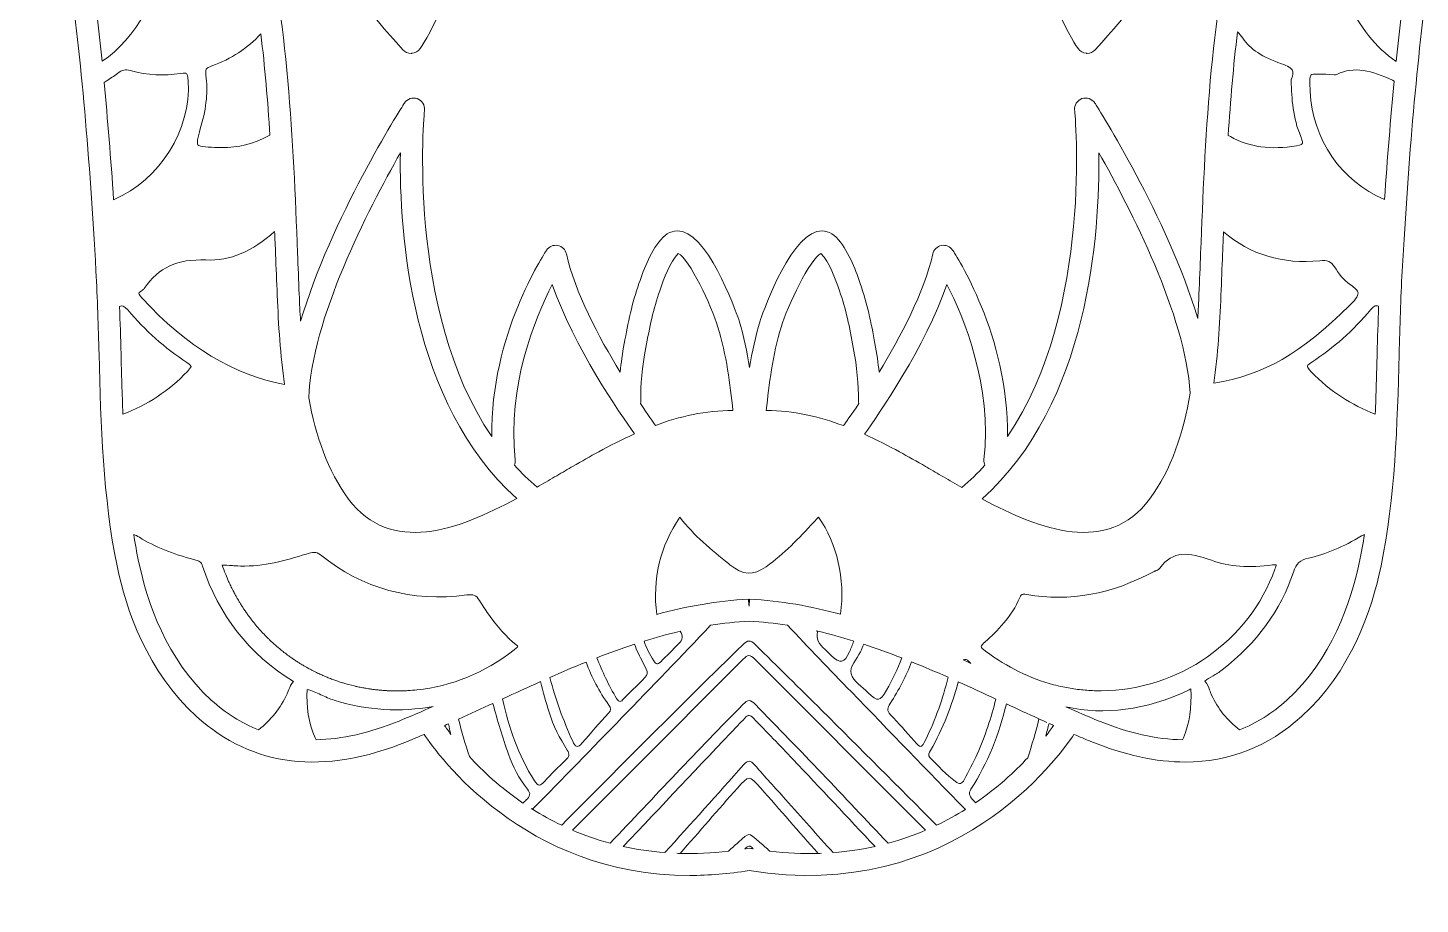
# Model space of a CAD drawing. Extents: x 467 to 2534, y -2987 to -13.
# Drawn here: x 1134 to 1841, y -2987 to -2541 of the extents above; entities that cross this region are included whole.
import ezdxf

# ---------------------------------------------------------------- set-up
doc = ezdxf.new("R2010")
doc.units = 0
doc.header["$MEASUREMENT"] = 0
doc.layers.add('Layer 1', color=7, linetype='Continuous')

# ---------------------------------------------------------------- blocks, each defined once
blk = doc.blocks.new('block 2')
at = {"layer": 'Layer 1', "lineweight": 0}
for points, knots in [([(2529.46, -1453.51), (2526.66, -1452.4), (2523.54, -1453.69), (2522.31, -1456.43), (2522.01, -1457.14), (2505.06, -1493.98), (2462.33, -1535.12), (2461.96, -1524.73), (2462.23, -1514.31), (2463.46, -1503.86), (2465.51, -1486.58), (2472.78, -1450.83), (2489.36, -1439.91), (2448.7, -1466.6), (2405.02, -1490.26), (2349.29, -1559.44), (2349.18, -1550.69), (2349.51, -1541.88), (2350.55, -1533.09), (2352.56, -1515.79), (2359.83, -1480.06), (2376.47, -1469.14), (2332.22, -1498.2), (2284.39, -1523.62), (2221.44, -1607.9), (2220.15, -1592.27), (2219.84, -1576.66), (2221.67, -1561.01), (2223.71, -1543.71), (2230.98, -1507.92), (2247.57, -1497.05), (2201.24, -1527.46), (2150.89, -1553.93), (2083.38, -1648.38), (2078.18, -1655.68), (2073.43, -1663.39), (2069.41, -1671.45), (2068.67, -1658.58), (2068.71, -1645.7), (2070.22, -1632.76), (2072.24, -1615.46), (2079.51, -1579.68), (2096.13, -1568.76), (2067.51, -1587.56), (2037.38, -1604.86), (2002.64, -1637.56), (2001.15, -1616.4), (1985.47, -1599.69), (1974.86, -1588.38), (1960.13, -1572.71), (1944.55, -1557.53), (1928.53, -1543.21), (1922.83, -1538.13), (1916.99, -1533.18), (1911.36, -1528.38), (1909.94, -1527.19), (1908.55, -1525.99), (1907.16, -1524.8), (1924.28, -1508.4), (1986.82, -1437.6), (2002.4, -1266.13), (2020.09, -1071.6), (1834.51, -783.21), (1826.61, -771.04), (1826.61, -771.04), (1826.16, -771.31), (1826.16, -771.31), (1826.06, -770.89), (1825.96, -770.46), (1825.84, -770.02), (1801.91, -674.85), (1777.15, -576.45), (1776.9, -476.35), (1776.9, -476.35), (1776.86, -467.66), (1776.86, -467.66), (1776.47, -328.94), (1776.03, -171.69), (1864.04, -53.82), (1864.04, -53.82), (1894.69, -12.76), (1894.69, -12.76), (1894.69, -12.76), (1855.9, -46.24), (1855.9, -46.24), (1855.26, -46.8), (1791.47, -102.35), (1728.66, -198.53), (1670.68, -287.35), (1601.55, -430.11), (1601.55, -606.03), (1601.55, -606.03), (1602.51, -629.38), (1602.51, -629.38), (1534.49, -529.66), (1505.77, -471.11), (1505.48, -470.5), (1505.48, -470.5), (1500.45, -460.17), (1500.45, -460.17), (1500.45, -460.17), (1495.41, -470.5), (1495.41, -470.5), (1495.12, -471.11), (1466.41, -529.66), (1398.39, -629.38), (1398.39, -629.38), (1399.35, -605.8), (1399.35, -605.8), (1399.35, -430.11), (1330.22, -287.35), (1272.24, -198.53), (1209.43, -102.35), (1145.62, -46.8), (1144.99, -46.24), (1144.99, -46.24), (1106.21, -12.76), (1106.21, -12.76), (1106.21, -12.76), (1136.85, -53.82), (1136.85, -53.82), (1224.87, -171.69), (1224.42, -328.92), (1224.03, -467.63), (1224.03, -467.63), (1224, -476.35), (1224, -476.35), (1223.74, -576.45), (1199, -674.85), (1175.06, -770.02), (1174.94, -770.46), (1174.84, -770.89), (1174.73, -771.31), (1174.73, -771.31), (1174.29, -771.04), (1174.29, -771.04), (1166.39, -783.21), (980.81, -1071.6), (998.5, -1266.13), (1014.08, -1437.59), (1076.62, -1508.4), (1093.73, -1524.8), (1092.35, -1525.99), (1090.95, -1527.17), (1089.55, -1528.37), (1083.9, -1533.16), (1078.07, -1538.13), (1072.37, -1543.21), (1056.33, -1557.54), (1040.75, -1572.75), (1026.04, -1588.38), (1015.43, -1599.69), (999.73, -1616.4), (998.26, -1637.56), (963.52, -1604.86), (933.38, -1587.56), (904.77, -1568.76), (921.39, -1579.68), (928.66, -1615.46), (930.67, -1632.76), (932.19, -1645.7), (932.22, -1658.58), (931.49, -1671.45), (927.46, -1663.39), (922.72, -1655.68), (917.52, -1648.38), (850.01, -1553.93), (799.66, -1527.46), (753.33, -1497.05), (769.91, -1507.92), (777.18, -1543.71), (779.23, -1561.01), (781.06, -1576.66), (780.75, -1592.27), (779.45, -1607.9), (716.5, -1523.62), (668.67, -1498.2), (624.45, -1469.14), (641.07, -1480.06), (648.33, -1515.79), (650.35, -1533.09), (651.39, -1541.88), (651.71, -1550.69), (651.61, -1559.44), (595.88, -1490.26), (552.2, -1466.6), (511.53, -1439.91), (528.12, -1450.83), (535.39, -1486.58), (537.44, -1503.86), (538.67, -1514.31), (538.94, -1524.73), (538.56, -1535.14), (495.8, -1493.95), (478.89, -1457.12), (478.58, -1456.43), (477.36, -1453.69), (474.23, -1452.4), (471.43, -1453.51), (468.64, -1454.6), (467.22, -1457.69), (468.19, -1460.52), (468.53, -1461.53), (487.8, -1515.53), (535.25, -1573.57), (539.16, -1578.35), (543.26, -1583.14), (547.54, -1587.92), (572.08, -1615.39), (603.01, -1642.86), (641.36, -1665.25), (645.86, -1667.9), (650.54, -1670.47), (655.26, -1672.98), (666.75, -1679.06), (678.86, -1684.6), (691.61, -1689.6), (695.99, -1691.34), (700.52, -1693.03), (705.09, -1694.58), (712.22, -1697.09), (719.52, -1699.36), (727.05, -1701.44), (742.29, -1705.66), (756.83, -1709.87), (770.7, -1714.05), (775.61, -1715.54), (780.46, -1716.99), (785.24, -1718.44), (791.57, -1720.42), (797.74, -1722.36), (803.79, -1724.33), (808.38, -1725.79), (812.85, -1727.24), (817.25, -1728.73), (824.69, -1731.2), (831.91, -1733.66), (838.92, -1736.12), (824.16, -1753.71), (812.62, -1777.16), (804.59, -1805.94), (796.16, -1836.13), (793.33, -1869.47), (796.19, -1905.03), (796.86, -1913.36), (798.39, -1921.55), (799.86, -1929.47), (801.84, -1940.01), (803.68, -1949.98), (803.67, -1960.2), (803.65, -1970.62), (802.25, -1981.32), (800.88, -1991.66), (799.55, -2001.9), (798.15, -2012.48), (798.02, -2023.15), (797.69, -2049.1), (805.03, -2075.53), (818.73, -2097.6), (822.16, -2103.14), (826, -2108.43), (829.72, -2113.55), (834.24, -2119.8), (838.51, -2125.68), (842.18, -2132.05), (849.57, -2144.9), (849.31, -2156.31), (849.02, -2169.5), (848.83, -2177.92), (848.63, -2186.62), (850.46, -2196.24), (859.11, -2241.87), (894.04, -2276.66), (931.34, -2296.41), (845.27, -2282.98), (775.65, -2255.4), (753.11, -2235.68), (753.11, -2235.68), (745.04, -2243.34), (745.04, -2243.34), (746.78, -2245.54), (788.29, -2297.74), (859.99, -2343.72), (911.24, -2376.57), (985.75, -2410.56), (1074.79, -2410.55), (1094.47, -2410.55), (1114.88, -2408.89), (1135.88, -2405.19), (1004.05, -2511.85), (828.85, -2475.27), (821.16, -2473.6), (821.16, -2473.6), (821.14, -2473.73), (821.14, -2473.73), (821.14, -2473.73), (819.86, -2473.43), (819.86, -2473.43), (819.86, -2473.43), (819.86, -2479.3), (819.86, -2479.3), (819.86, -2479.3), (817.52, -2484.09), (817.52, -2484.09), (817.52, -2484.09), (818, -2484.26), (818, -2484.26), (818, -2484.26), (817.98, -2484.3), (817.98, -2484.3), (821.5, -2485.63), (905.38, -2516.96), (1015.15, -2522.5), (1025.87, -2523.03), (1036.45, -2523.3), (1046.89, -2523.3), (1084.88, -2523.3), (1121, -2519.7), (1155.06, -2512.67), (1161.03, -2557.91), (1165.33, -2606.49), (1168.57, -2665.02), (1169.34, -2678.86), (1169.74, -2693.31), (1170.11, -2707.27), (1171.08, -2743.03), (1172.11, -2780.03), (1179.29, -2814.77), (1183.93, -2837.21), (1194.7, -2868.69), (1219.68, -2891.32), (1248.16, -2917.1), (1284.2, -2921.37), (1326.79, -2904), (1329.64, -2902.84), (1332.51, -2901.61), (1335.36, -2900.4), (1341.96, -2910.43), (1386.02, -2972.1), (1470.35, -2972.1), (1479.87, -2972.1), (1489.9, -2971.31), (1500.45, -2969.59), (1604.45, -2986.69), (1658.19, -2911.56), (1665.54, -2900.4), (1668.39, -2901.61), (1671.26, -2902.84), (1674.11, -2904), (1691.22, -2910.98), (1707.28, -2914.46), (1722.21, -2914.46), (1744.44, -2914.46), (1764.19, -2906.74), (1781.22, -2891.32), (1806.2, -2868.69), (1816.96, -2837.21), (1821.61, -2814.77), (1828.79, -2780.03), (1829.81, -2743.03), (1830.79, -2707.27), (1831.16, -2693.31), (1831.55, -2678.86), (1832.32, -2665.02), (1835.56, -2606.49), (1839.86, -2557.91), (1845.84, -2512.67), (1879.9, -2519.72), (1916.02, -2523.3), (1954, -2523.3), (1964.43, -2523.3), (1975.03, -2523.03), (1985.74, -2522.5), (2095.5, -2516.96), (2179.4, -2485.63), (2182.91, -2484.3), (2182.91, -2484.3), (2182.9, -2484.24), (2182.9, -2484.24), (2182.9, -2484.24), (2183.43, -2484.06), (2183.43, -2484.06), (2183.43, -2484.06), (2181.04, -2479.02), (2181.04, -2479.02), (2181.04, -2479.02), (2181.04, -2473.43), (2181.04, -2473.43), (2181.04, -2473.43), (2179.6, -2473.48), (2179.6, -2473.48), (2179.6, -2473.48), (2179.07, -2473.75), (2179.07, -2473.75), (2164.96, -2476.7), (1994.19, -2509.67), (1865.02, -2405.19), (1886.02, -2408.89), (1906.41, -2410.55), (1926.1, -2410.55), (2015.14, -2410.55), (2089.66, -2376.57), (2140.9, -2343.72), (2212.6, -2297.74), (2254.12, -2245.54), (2255.86, -2243.34), (2255.86, -2243.34), (2247.79, -2235.68), (2247.79, -2235.68), (2225.25, -2255.4), (2155.63, -2282.98), (2069.58, -2296.41), (2106.86, -2276.66), (2141.79, -2241.87), (2150.44, -2196.24), (2152.27, -2186.62), (2152.06, -2177.92), (2151.87, -2169.5), (2151.58, -2156.31), (2151.33, -2144.9), (2158.72, -2132.05), (2162.39, -2125.68), (2166.65, -2119.8), (2171.17, -2113.55), (2174.89, -2108.43), (2178.73, -2103.14), (2182.16, -2097.6), (2195.87, -2075.53), (2203.2, -2049.1), (2202.88, -2023.15), (2202.74, -2012.48), (2201.34, -2001.9), (2200.01, -1991.66), (2198.65, -1981.32), (2197.25, -1970.62), (2197.23, -1960.2), (2197.21, -1949.98), (2199.06, -1940.01), (2201.04, -1929.47), (2202.5, -1921.55), (2204.04, -1913.36), (2204.7, -1905.03), (2207.57, -1869.47), (2204.74, -1836.13), (2196.31, -1805.94), (2188.27, -1777.14), (2176.74, -1753.69), (2161.98, -1736.1), (2194.55, -1724.72), (2231.51, -1713.22), (2273.85, -1701.44), (2465.76, -1648.15), (2532.07, -1462.41), (2532.7, -1460.52), (2533.68, -1457.69), (2532.26, -1454.6), (2529.46, -1453.51)], [0, 0, 0, 0, 1, 1, 1, 2, 2, 2, 3, 3, 3, 4, 4, 4, 5, 5, 5, 6, 6, 6, 7, 7, 7, 8, 8, 8, 9, 9, 9, 10, 10, 10, 11, 11, 11, 12, 12, 12, 13, 13, 13, 14, 14, 14, 15, 15, 15, 16, 16, 16, 17, 17, 17, 18, 18, 18, 19, 19, 19, 20, 20, 20, 21, 21, 21, 22, 22, 22, 23, 23, 23, 24, 24, 24, 25, 25, 25, 26, 26, 26, 27, 27, 27, 28, 28, 28, 29, 29, 29, 30, 30, 30, 31, 31, 31, 32, 32, 32, 33, 33, 33, 34, 34, 34, 35, 35, 35, 36, 36, 36, 37, 37, 37, 38, 38, 38, 39, 39, 39, 40, 40, 40, 41, 41, 41, 42, 42, 42, 43, 43, 43, 44, 44, 44, 45, 45, 45, 46, 46, 46, 47, 47, 47, 48, 48, 48, 49, 49, 49, 50, 50, 50, 51, 51, 51, 52, 52, 52, 53, 53, 53, 54, 54, 54, 55, 55, 55, 56, 56, 56, 57, 57, 57, 58, 58, 58, 59, 59, 59, 60, 60, 60, 61, 61, 61, 62, 62, 62, 63, 63, 63, 64, 64, 64, 65, 65, 65, 66, 66, 66, 67, 67, 67, 68, 68, 68, 69, 69, 69, 70, 70, 70, 71, 71, 71, 72, 72, 72, 73, 73, 73, 74, 74, 74, 75, 75, 75, 76, 76, 76, 77, 77, 77, 78, 78, 78, 79, 79, 79, 80, 80, 80, 81, 81, 81, 82, 82, 82, 83, 83, 83, 84, 84, 84, 85, 85, 85, 86, 86, 86, 87, 87, 87, 88, 88, 88, 89, 89, 89, 90, 90, 90, 91, 91, 91, 92, 92, 92, 93, 93, 93, 94, 94, 94, 95, 95, 95, 96, 96, 96, 97, 97, 97, 98, 98, 98, 99, 99, 99, 100, 100, 100, 101, 101, 101, 102, 102, 102, 103, 103, 103, 104, 104, 104, 105, 105, 105, 106, 106, 106, 107, 107, 107, 108, 108, 108, 109, 109, 109, 110, 110, 110, 111, 111, 111, 112, 112, 112, 113, 113, 113, 114, 114, 114, 115, 115, 115, 116, 116, 116, 117, 117, 117, 118, 118, 118, 119, 119, 119, 120, 120, 120, 121, 121, 121, 122, 122, 122, 123, 123, 123, 124, 124, 124, 125, 125, 125, 126, 126, 126, 127, 127, 127, 128, 128, 128, 129, 129, 129, 130, 130, 130, 131, 131, 131, 132, 132, 132, 133, 133, 133, 134, 134, 134, 135, 135, 135, 136, 136, 136, 137, 137, 137, 138, 138, 138, 139, 139, 139, 140, 140, 140, 141, 141, 141, 142, 142, 142, 143, 143, 143, 144, 144, 144, 145, 145, 145, 146, 146, 146, 147, 147, 147, 148, 148, 148, 149, 149, 149, 150, 150, 150, 151, 151, 151, 152, 152, 152, 152]), ([(1729.9, -2655.82), (1729.61, -2662.78), (1729.34, -2669.76), (1729.05, -2676.74), (1728.88, -2680.84), (1728.68, -2684.95), (1728.45, -2689.04), (1712.84, -2637.32), (1678.01, -2582.55), (1676.14, -2579.61), (1674.72, -2577.43), (1672.01, -2576.51), (1669.57, -2577.36), (1667.13, -2578.21), (1665.59, -2580.64), (1665.86, -2583.21), (1665.98, -2584.37), (1675.73, -2684.35), (1631.72, -2749.04), (1632.47, -2697.75), (1605.13, -2656.25), (1603.89, -2654.35), (1602.64, -2652.51), (1600.41, -2651.57), (1598.19, -2651.98), (1595.99, -2652.39), (1594.25, -2654.1), (1593.77, -2656.28), (1589.56, -2675.63), (1577.27, -2698.68), (1566.5, -2716.31), (1566.04, -2711.7), (1565.34, -2706.89), (1564.4, -2701.81), (1562.46, -2691.31), (1560.43, -2681.07), (1556.91, -2671.23), (1554.2, -2663.6), (1550.82, -2654.11), (1544.68, -2647.83), (1541.96, -2645.07), (1538.48, -2644.03), (1534.87, -2644.92), (1520.04, -2648.55), (1506.2, -2689.79), (1506.06, -2690.2), (1503.67, -2698.14), (1501.98, -2706.19), (1500.7, -2714.06), (1499.44, -2706.19), (1497.75, -2698.14), (1495.35, -2690.2), (1495.23, -2689.79), (1481.37, -2648.55), (1466.54, -2644.92), (1462.93, -2644.03), (1459.44, -2645.07), (1456.73, -2647.83), (1450.59, -2654.11), (1447.21, -2663.6), (1444.5, -2671.23), (1441, -2681.07), (1438.95, -2691.31), (1437.01, -2701.81), (1436.07, -2706.89), (1435.38, -2711.7), (1434.91, -2716.31), (1424.14, -2698.68), (1411.87, -2675.63), (1407.64, -2656.28), (1407.16, -2654.1), (1405.42, -2652.39), (1403.22, -2651.98), (1401, -2651.57), (1398.78, -2652.51), (1397.54, -2654.35), (1396.27, -2656.25), (1368.94, -2697.75), (1369.69, -2749.04), (1325.68, -2684.35), (1335.42, -2584.37), (1335.54, -2583.21), (1335.82, -2580.64), (1334.28, -2578.21), (1331.84, -2577.36), (1329.4, -2576.51), (1326.69, -2577.43), (1325.29, -2579.61), (1323.38, -2582.58), (1287.9, -2638.36), (1272.53, -2690.51), (1272.25, -2685.92), (1272.03, -2681.33), (1271.84, -2676.74), (1271.55, -2669.78), (1271.28, -2662.83), (1271.01, -2655.87), (1268.72, -2598.21), (1266.33, -2538.63), (1252.38, -2480.49), (1258.33, -2477.66), (1264.2, -2474.71), (1269.95, -2471.6), (1274.49, -2483.1), (1288.77, -2513.56), (1324.54, -2552.53), (1325.61, -2553.69), (1327.1, -2554.34), (1328.67, -2554.34), (1328.8, -2554.34), (1328.94, -2554.34), (1329.06, -2554.33), (1330.77, -2554.21), (1332.32, -2553.32), (1333.27, -2551.9), (1334.08, -2550.76), (1352.42, -2523.49), (1354.76, -2488.27), (1354.77, -2488.27), (1354.77, -2488.27), (1354.77, -2488.27), (1359.77, -2486.36), (1365.03, -2484.24), (1370.46, -2481.91), (1376.22, -2487.13), (1391.63, -2501.97), (1394.99, -2514.96), (1395.56, -2517.13), (1397.35, -2518.75), (1399.57, -2519.09), (1399.84, -2519.12), (1400.13, -2519.14), (1400.4, -2519.14), (1402.31, -2519.14), (1404.14, -2518.15), (1405.16, -2516.49), (1405.98, -2515.16), (1425.27, -2483.58), (1425.27, -2453.77), (1425.27, -2453.41), (1425.21, -2453.07), (1425.15, -2452.73), (1425.16, -2452.73), (1425.16, -2452.73), (1425.16, -2452.73), (1426.68, -2451.72), (1428.2, -2450.7), (1429.7, -2449.67), (1429.7, -2449.67), (1429.7, -2449.67), (1429.72, -2449.67), (1443.25, -2465.53), (1461.53, -2490.08), (1461.9, -2499.82), (1462, -2502.4), (1463.85, -2504.55), (1466.37, -2505.08), (1466.75, -2505.15), (1467.12, -2505.2), (1467.5, -2505.2), (1469.61, -2505.2), (1471.59, -2503.99), (1472.53, -2502.01), (1473.76, -2499.45), (1502.48, -2438.56), (1490.88, -2389.37), (1490.79, -2389.08), (1490.69, -2388.79), (1490.57, -2388.5), (1490.57, -2388.5), (1490.59, -2388.48), (1490.59, -2388.48), (1494.22, -2382.68), (1497.53, -2376.61), (1500.45, -2370.28), (1503.37, -2376.61), (1506.68, -2382.68), (1510.31, -2388.48), (1510.31, -2388.48), (1510.33, -2388.5), (1510.33, -2388.5), (1510.21, -2388.79), (1510.09, -2389.08), (1510.02, -2389.37), (1498.42, -2438.56), (1527.14, -2499.45), (1528.36, -2502.01), (1529.3, -2503.99), (1531.28, -2505.2), (1533.4, -2505.2), (1533.77, -2505.2), (1534.15, -2505.15), (1534.52, -2505.08), (1537.05, -2504.55), (1538.89, -2502.4), (1539, -2499.82), (1539.37, -2490.08), (1557.65, -2465.53), (1571.18, -2449.67), (1571.19, -2449.67), (1571.19, -2449.67), (1571.19, -2449.67), (1572.7, -2450.7), (1574.21, -2451.72), (1575.73, -2452.73), (1575.68, -2453.07), (1575.63, -2453.41), (1575.63, -2453.77), (1575.63, -2483.58), (1594.91, -2515.16), (1595.73, -2516.49), (1596.76, -2518.15), (1598.58, -2519.14), (1600.49, -2519.14), (1600.77, -2519.14), (1601.04, -2519.12), (1601.33, -2519.09), (1603.55, -2518.75), (1605.34, -2517.13), (1605.9, -2514.96), (1609.26, -2501.97), (1624.67, -2487.13), (1630.44, -2481.91), (1635.87, -2484.24), (1641.12, -2486.36), (1646.12, -2488.27), (1646.12, -2488.27), (1646.12, -2488.27), (1646.14, -2488.27), (1648.48, -2523.49), (1666.82, -2550.76), (1667.62, -2551.9), (1668.58, -2553.32), (1670.13, -2554.21), (1671.84, -2554.33), (1671.97, -2554.34), (1672.09, -2554.34), (1672.23, -2554.34), (1673.8, -2554.34), (1675.28, -2553.69), (1676.36, -2552.53), (1712.12, -2513.56), (1726.39, -2483.1), (1730.93, -2471.62), (1736.7, -2474.71), (1742.57, -2477.66), (1748.52, -2480.49), (1734.56, -2538.61), (1732.17, -2598.18), (1729.9, -2655.82)], [0, 0, 0, 0, 1, 1, 1, 2, 2, 2, 3, 3, 3, 4, 4, 4, 5, 5, 5, 6, 6, 6, 7, 7, 7, 8, 8, 8, 9, 9, 9, 10, 10, 10, 11, 11, 11, 12, 12, 12, 13, 13, 13, 14, 14, 14, 15, 15, 15, 16, 16, 16, 17, 17, 17, 18, 18, 18, 19, 19, 19, 20, 20, 20, 21, 21, 21, 22, 22, 22, 23, 23, 23, 24, 24, 24, 25, 25, 25, 26, 26, 26, 27, 27, 27, 28, 28, 28, 29, 29, 29, 30, 30, 30, 31, 31, 31, 32, 32, 32, 33, 33, 33, 34, 34, 34, 35, 35, 35, 36, 36, 36, 37, 37, 37, 38, 38, 38, 39, 39, 39, 40, 40, 40, 41, 41, 41, 42, 42, 42, 43, 43, 43, 44, 44, 44, 45, 45, 45, 46, 46, 46, 47, 47, 47, 48, 48, 48, 49, 49, 49, 50, 50, 50, 51, 51, 51, 52, 52, 52, 53, 53, 53, 54, 54, 54, 55, 55, 55, 56, 56, 56, 57, 57, 57, 58, 58, 58, 59, 59, 59, 60, 60, 60, 61, 61, 61, 62, 62, 62, 63, 63, 63, 64, 64, 64, 65, 65, 65, 66, 66, 66, 67, 67, 67, 68, 68, 68, 69, 69, 69, 70, 70, 70, 71, 71, 71, 72, 72, 72, 73, 73, 73, 74, 74, 74, 75, 75, 75, 76, 76, 76, 77, 77, 77, 78, 78, 78, 79, 79, 79, 80, 80, 80, 81, 81, 81, 82, 82, 82, 83, 83, 83, 83]), ([(1166.03, -2510.27), (1178.9, -2507.28), (1191.46, -2503.8), (1203.69, -2499.81), (1201, -2524.86), (1189.1, -2546.56), (1171.65, -2558.37), (1169.94, -2541.78), (1168.1, -2525.83), (1166.03, -2510.27)], [0, 0, 0, 0, 1, 1, 1, 2, 2, 2, 3, 3, 3, 3]), ([(1829.25, -2558.4), (1818.86, -2551.41), (1810.43, -2540.79), (1804.22, -2526.75), (1800.87, -2519.19), (1798.65, -2510.59), (1797.27, -2499.84), (1809.49, -2503.82), (1822.01, -2507.3), (1834.86, -2510.28), (1832.8, -2525.85), (1830.94, -2541.8), (1829.25, -2558.4)], [0, 0, 0, 0, 1, 1, 1, 2, 2, 2, 3, 3, 3, 4, 4, 4, 4]), ([(1224.44, -2565.42), (1224.07, -2562.64), (1224.37, -2561.8), (1227.43, -2560.71), (1237.29, -2557.23), (1245.65, -2551.73), (1252.34, -2544.39), (1254.42, -2561.44), (1255.87, -2578.57), (1256.97, -2595.89), (1256.97, -2595.89), (1255.91, -2596.46), (1255.91, -2596.46), (1248.83, -2600.31), (1240.72, -2602.33), (1232.48, -2602.24), (1232.48, -2602.24), (1231.69, -2602.24), (1231.69, -2602.24), (1231.2, -2602.24), (1230.7, -2602.26), (1230.21, -2602.22), (1226.56, -2602.09), (1221.03, -2601.85), (1220.26, -2600.81), (1219.54, -2599.8), (1220.98, -2594.78), (1221.92, -2591.47), (1224.75, -2581.59), (1225.55, -2573.3), (1224.44, -2565.42)], [0, 0, 0, 0, 1, 1, 1, 2, 2, 2, 3, 3, 3, 4, 4, 4, 5, 5, 5, 6, 6, 6, 7, 7, 7, 8, 8, 8, 9, 9, 9, 10, 10, 10, 10]), ([(1780.77, -2596.56), (1781.93, -2599.25), (1781.64, -2600.02), (1781.57, -2600.16), (1781.51, -2600.26), (1781.08, -2600.86), (1778.67, -2601.27), (1765.81, -2603.54), (1754.48, -2601.98), (1745.01, -2596.66), (1745.01, -2596.66), (1743.93, -2596.05), (1743.93, -2596.05), (1745.04, -2578.33), (1746.52, -2560.81), (1748.67, -2543.37), (1749.61, -2544.34), (1750.48, -2545.43), (1751.32, -2546.66), (1755.06, -2552.14), (1761.47, -2556.39), (1770.93, -2559.61), (1774.29, -2560.78), (1776.05, -2561.85), (1776.61, -2563.11), (1777.04, -2564.05), (1776.88, -2565.43), (1776.13, -2567.24), (1776.13, -2567.24), (1775.93, -2567.74), (1775.93, -2567.74), (1775.93, -2567.74), (1775.93, -2568.27), (1775.93, -2568.27), (1776.1, -2577.45), (1776.8, -2587.22), (1780.77, -2596.56)], [0, 0, 0, 0, 1, 1, 1, 2, 2, 2, 3, 3, 3, 4, 4, 4, 5, 5, 5, 6, 6, 6, 7, 7, 7, 8, 8, 8, 9, 9, 9, 10, 10, 10, 11, 11, 11, 12, 12, 12, 12]), ([(1823.36, -2628.67), (1801.23, -2619.17), (1786.76, -2598.2), (1785.58, -2573.71), (1785.4, -2569.8), (1785.21, -2566.12), (1785.93, -2565.42), (1786.83, -2564.53), (1791.68, -2564.85), (1797.82, -2565.28), (1797.82, -2565.28), (1798.5, -2565.33), (1798.5, -2565.33), (1798.5, -2565.33), (1799.12, -2565.02), (1799.12, -2565.02), (1807.94, -2560.74), (1816.83, -2563.13), (1827.44, -2568.04), (1827.44, -2568.04), (1828.26, -2568.42), (1828.26, -2568.42), (1826.42, -2587.48), (1824.8, -2607.44), (1823.36, -2628.67)], [0, 0, 0, 0, 1, 1, 1, 2, 2, 2, 3, 3, 3, 4, 4, 4, 5, 5, 5, 6, 6, 6, 7, 7, 7, 8, 8, 8, 8]), ([(1177.55, -2628.76), (1176.12, -2607.75), (1174.51, -2587.99), (1172.7, -2569.12), (1172.7, -2569.12), (1173.76, -2568.47), (1173.76, -2568.47), (1175.84, -2567.19), (1177.72, -2565.89), (1179.53, -2564.5), (1181.82, -2562.74), (1183.57, -2562.35), (1186.01, -2563.03), (1194.73, -2565.48), (1203.28, -2565.98), (1211.44, -2564.53), (1213.71, -2564.12), (1214.39, -2564.48), (1214.54, -2564.61), (1214.87, -2564.87), (1215.28, -2565.72), (1215.43, -2568.39), (1216.88, -2593.59), (1201.34, -2618.28), (1177.55, -2628.76)], [0, 0, 0, 0, 1, 1, 1, 2, 2, 2, 3, 3, 3, 4, 4, 4, 5, 5, 5, 6, 6, 6, 7, 7, 7, 8, 8, 8, 8]), ([(1382.37, -2780.57), (1352.49, -2796.72), (1318.26, -2809.29), (1296.96, -2780.9), (1286.18, -2766.5), (1280.21, -2748.65), (1276.74, -2729.38), (1278.02, -2689.81), (1306.72, -2633.93), (1323.26, -2604.87), (1322.61, -2645.94), (1328.36, -2732.06), (1382.37, -2780.57)], [0, 0, 0, 0, 1, 1, 1, 2, 2, 2, 3, 3, 3, 4, 4, 4, 4]), ([(1678.17, -2604.87), (1694.36, -2633.35), (1722.24, -2687.58), (1724.56, -2726.98), (1721.17, -2747.15), (1715.16, -2765.9), (1703.92, -2780.9), (1682.71, -2809.21), (1648.66, -2796.8), (1618.84, -2780.74), (1673.05, -2732.27), (1678.8, -2645.99), (1678.17, -2604.87)], [0, 0, 0, 0, 1, 1, 1, 2, 2, 2, 3, 3, 3, 4, 4, 4, 4]), ([(1224.46, -2659.34), (1236.66, -2659.83), (1248.11, -2655.07), (1259.37, -2644.83), (1259.52, -2648.64), (1259.68, -2652.48), (1259.83, -2656.32), (1260.11, -2663.28), (1260.38, -2670.24), (1260.67, -2677.22), (1261.32, -2692.35), (1262.24, -2707.71), (1264.35, -2722.57), (1238.64, -2717.92), (1214.94, -2703.56), (1191.92, -2678.65), (1190.3, -2676.88), (1190.35, -2676.28), (1190.35, -2676.26), (1190.35, -2676.26), (1190.45, -2675.8), (1191.75, -2675), (1192.33, -2674.64), (1192.77, -2674.23), (1193.1, -2673.77), (1200.54, -2663.07), (1209.9, -2658.76), (1224.46, -2659.34)], [0, 0, 0, 0, 1, 1, 1, 2, 2, 2, 3, 3, 3, 4, 4, 4, 5, 5, 5, 6, 6, 6, 7, 7, 7, 8, 8, 8, 9, 9, 9, 9]), ([(1790.52, -2659.73), (1794.41, -2659.35), (1796.15, -2660.09), (1797.94, -2662.9), (1799.85, -2665.92), (1802.49, -2669.68), (1806.01, -2671.93), (1808.43, -2673.5), (1809.76, -2674.93), (1809.88, -2676.09), (1810.07, -2677.76), (1807.85, -2680.2), (1805.67, -2682.35), (1780.48, -2707.17), (1762.31, -2717.61), (1736.64, -2721.98), (1738.69, -2707.3), (1739.6, -2692.17), (1740.23, -2677.22), (1740.52, -2670.22), (1740.79, -2663.24), (1741.06, -2656.26), (1741.22, -2652.51), (1741.35, -2648.76), (1741.51, -2645.02), (1755.06, -2656.67), (1771.52, -2661.64), (1790.52, -2659.73)], [0, 0, 0, 0, 1, 1, 1, 2, 2, 2, 3, 3, 3, 4, 4, 4, 5, 5, 5, 6, 6, 6, 7, 7, 7, 8, 8, 8, 9, 9, 9, 9]), ([(1445.21, -2732.35), (1445.33, -2731.89), (1445.42, -2731.41), (1445.4, -2730.92), (1445.3, -2722.74), (1446.15, -2713.89), (1448.01, -2703.85), (1449.87, -2693.82), (1451.8, -2684.06), (1455.04, -2674.98), (1457.31, -2668.57), (1460.14, -2660.63), (1464.43, -2655.99), (1470.02, -2658.82), (1481.35, -2682.59), (1484.65, -2693.45), (1488.95, -2707.64), (1490.86, -2722.57), (1492.22, -2735.83), (1478.42, -2735.73), (1465.13, -2738.87), (1452.89, -2743.37), (1451.82, -2741.89), (1448.97, -2737.95), (1445.21, -2732.35)], [0, 0, 0, 0, 1, 1, 1, 2, 2, 2, 3, 3, 3, 4, 4, 4, 5, 5, 5, 6, 6, 6, 7, 7, 7, 8, 8, 8, 8]), ([(1509.18, -2735.83), (1510.55, -2722.57), (1512.46, -2707.64), (1516.76, -2693.45), (1520.05, -2682.59), (1531.4, -2658.82), (1536.98, -2655.99), (1541.28, -2660.63), (1544.1, -2668.57), (1546.38, -2674.98), (1549.61, -2684.06), (1551.55, -2693.82), (1553.41, -2703.85), (1555.27, -2713.89), (1556.13, -2722.74), (1556.01, -2730.92), (1555.99, -2731.41), (1556.08, -2731.89), (1556.2, -2732.35), (1552.27, -2738.19), (1549.37, -2742.2), (1548.4, -2743.53), (1536.21, -2738.99), (1522.96, -2735.82), (1509.18, -2735.83)], [0, 0, 0, 0, 1, 1, 1, 2, 2, 2, 3, 3, 3, 4, 4, 4, 5, 5, 5, 6, 6, 6, 7, 7, 7, 8, 8, 8, 8]), ([(1381.19, -2763.66), (1381.55, -2762.83), (1381.72, -2761.89), (1381.6, -2760.92), (1377.44, -2723.34), (1391.68, -2688.86), (1400.45, -2671.79), (1411.26, -2703.22), (1434.91, -2737.5), (1442.24, -2747.73), (1435.74, -2750.61), (1429.65, -2753.75), (1424.05, -2756.8), (1419.67, -2759.19), (1415.35, -2761.67), (1411.02, -2764.14), (1411.02, -2764.14), (1410.06, -2764.69), (1410.06, -2764.69), (1407.37, -2766.22), (1404.53, -2767.9), (1401.6, -2769.62), (1398.71, -2771.29), (1395.74, -2773.03), (1392.71, -2774.79), (1388.6, -2771.32), (1384.76, -2767.59), (1381.19, -2763.66)], [0, 0, 0, 0, 1, 1, 1, 2, 2, 2, 3, 3, 3, 4, 4, 4, 5, 5, 5, 6, 6, 6, 7, 7, 7, 8, 8, 8, 9, 9, 9, 9]), ([(1608.5, -2774.96), (1605.36, -2773.15), (1602.27, -2771.36), (1599.3, -2769.62), (1596.36, -2767.9), (1593.53, -2766.22), (1590.84, -2764.69), (1590.84, -2764.69), (1590.14, -2764.28), (1590.14, -2764.28), (1585.72, -2761.75), (1581.31, -2759.23), (1576.84, -2756.8), (1571.37, -2753.82), (1565.39, -2750.75), (1559.05, -2747.9), (1566.25, -2737.9), (1590.1, -2703.41), (1600.95, -2671.79), (1609.72, -2688.86), (1623.99, -2723.34), (1619.81, -2760.92), (1619.71, -2761.89), (1619.88, -2762.83), (1620.22, -2763.66), (1616.6, -2767.66), (1612.69, -2771.44), (1608.5, -2774.96)], [0, 0, 0, 0, 1, 1, 1, 2, 2, 2, 3, 3, 3, 4, 4, 4, 5, 5, 5, 6, 6, 6, 7, 7, 7, 8, 8, 8, 9, 9, 9, 9]), ([(1181.29, -2706.96), (1181.08, -2699.04), (1180.84, -2690.99), (1180.55, -2682.95), (1180.55, -2682.95), (1181.1, -2682.8), (1181.1, -2682.8), (1181.9, -2682.59), (1182.74, -2682.37), (1184.73, -2684.74), (1193.54, -2695.15), (1203.62, -2704.15), (1214.75, -2711.43), (1216.76, -2712.76), (1216.88, -2713.38), (1216.88, -2713.38), (1216.9, -2713.41), (1216.93, -2713.97), (1215.07, -2715.94), (1205.59, -2725.85), (1194.56, -2733.17), (1182.28, -2737.71), (1181.85, -2727.42), (1181.56, -2717.15), (1181.29, -2706.96)], [0, 0, 0, 0, 1, 1, 1, 2, 2, 2, 3, 3, 3, 4, 4, 4, 5, 5, 5, 6, 6, 6, 7, 7, 7, 8, 8, 8, 8]), ([(1819.61, -2706.96), (1819.34, -2717.11), (1819.05, -2727.39), (1818.62, -2737.64), (1806.57, -2733.17), (1795.65, -2725.99), (1786.15, -2716.21), (1784.15, -2714.16), (1784.12, -2713.48), (1784.12, -2713.36), (1784.13, -2713.33), (1784.22, -2712.64), (1786.47, -2711.19), (1797.31, -2704.18), (1807.41, -2695.19), (1816.45, -2684.47), (1818.28, -2682.32), (1819.03, -2682.51), (1819.75, -2682.71), (1819.75, -2682.71), (1820.34, -2682.88), (1820.34, -2682.88), (1820.05, -2690.94), (1819.81, -2699.03), (1819.61, -2706.96)], [0, 0, 0, 0, 1, 1, 1, 2, 2, 2, 3, 3, 3, 4, 4, 4, 5, 5, 5, 6, 6, 6, 7, 7, 7, 8, 8, 8, 8]), ([(1453.51, -2839.48), (1451.22, -2821.68), (1455.38, -2804.29), (1465.3, -2790.11), (1472.4, -2799.38), (1481.34, -2806.63), (1490.01, -2813.64), (1490.01, -2813.64), (1490.72, -2814.22), (1490.72, -2814.22), (1497.27, -2819.55), (1502.6, -2819.82), (1509.08, -2815.21), (1518.25, -2808.69), (1525.63, -2800.81), (1533.45, -2792.45), (1534.22, -2791.63), (1534.99, -2790.81), (1535.75, -2789.98), (1545.27, -2803.73), (1549.23, -2821.12), (1546.96, -2839.38), (1531.91, -2835.3), (1516.54, -2832.5), (1500.72, -2831.66), (1500.72, -2831.66), (1500.53, -2835.19), (1500.53, -2835.19), (1500.53, -2835.19), (1500.43, -2831.66), (1500.43, -2831.66), (1500.43, -2831.66), (1500.35, -2834.79), (1500.35, -2834.79), (1500.35, -2834.79), (1500.18, -2831.66), (1500.18, -2831.66), (1484.2, -2832.5), (1468.69, -2835.35), (1453.51, -2839.48)], [0, 0, 0, 0, 1, 1, 1, 2, 2, 2, 3, 3, 3, 4, 4, 4, 5, 5, 5, 6, 6, 6, 7, 7, 7, 8, 8, 8, 9, 9, 9, 10, 10, 10, 11, 11, 11, 12, 12, 12, 13, 13, 13, 13]), ([(1266.61, -2877.6), (1266.61, -2877.6), (1266.28, -2878.42), (1266.28, -2878.42), (1263.23, -2885.74), (1258.42, -2892.2), (1252.34, -2897.1), (1252.34, -2897.1), (1251.15, -2898.07), (1251.15, -2898.07), (1242.56, -2894.71), (1234.56, -2889.7), (1227.19, -2883.02), (1204.44, -2862.43), (1194.55, -2833.32), (1190.25, -2812.52), (1189.31, -2808.03), (1188.51, -2803.49), (1187.77, -2798.9), (1188.66, -2799.16), (1189.6, -2799.6), (1190.64, -2800.25), (1198.45, -2805.08), (1207.53, -2808.78), (1218.37, -2811.58), (1221.15, -2812.31), (1222.05, -2812.82), (1222.74, -2814.94), (1230.76, -2839.75), (1246.28, -2859.49), (1268.89, -2873.59), (1267.7, -2874.8), (1267.08, -2876.37), (1266.61, -2877.6)], [0, 0, 0, 0, 1, 1, 1, 2, 2, 2, 3, 3, 3, 4, 4, 4, 5, 5, 5, 6, 6, 6, 7, 7, 7, 8, 8, 8, 9, 9, 9, 10, 10, 10, 11, 11, 11, 11]), ([(1810.65, -2812.52), (1806.35, -2833.32), (1796.45, -2862.43), (1773.71, -2883.02), (1766.32, -2889.71), (1758.32, -2894.73), (1749.72, -2898.09), (1749.72, -2898.09), (1748.5, -2897.12), (1748.5, -2897.12), (1742.5, -2892.32), (1737.79, -2886.11), (1734.92, -2879.19), (1734.73, -2878.76), (1734.6, -2878.3), (1734.44, -2877.85), (1734, -2876.52), (1733.39, -2874.66), (1731.95, -2873.37), (1733.22, -2872.34), (1734.68, -2871.49), (1736.2, -2870.62), (1737.72, -2869.75), (1739.31, -2868.83), (1740.79, -2867.68), (1758.35, -2854.12), (1770.55, -2837.38), (1777.07, -2817.96), (1778.54, -2813.59), (1780.4, -2811.87), (1784.75, -2810.86), (1793.66, -2808.78), (1802.46, -2805.08), (1811.67, -2799.57), (1812.22, -2799.24), (1812.7, -2799), (1813.14, -2798.81), (1812.41, -2803.42), (1811.59, -2808), (1810.65, -2812.52)], [0, 0, 0, 0, 1, 1, 1, 2, 2, 2, 3, 3, 3, 4, 4, 4, 5, 5, 5, 6, 6, 6, 7, 7, 7, 8, 8, 8, 9, 9, 9, 10, 10, 10, 11, 11, 11, 12, 12, 12, 13, 13, 13, 13]), ([(1274.27, -2865.59), (1273.65, -2865.24), (1273.06, -2864.89), (1272.46, -2864.51), (1272.05, -2864.25), (1271.64, -2864), (1271.23, -2863.74), (1270.63, -2863.35), (1270.05, -2862.97), (1269.46, -2862.58), (1269.06, -2862.33), (1268.67, -2862.04), (1268.28, -2861.76), (1267.7, -2861.37), (1267.12, -2860.96), (1266.54, -2860.55), (1266.16, -2860.26), (1265.79, -2859.99), (1265.41, -2859.7), (1264.83, -2859.27), (1264.25, -2858.85), (1263.69, -2858.38), (1263.35, -2858.13), (1263.02, -2857.86), (1262.7, -2857.58), (1260.7, -2855.96), (1258.77, -2854.26), (1256.91, -2852.48), (1256.52, -2852.11), (1256.13, -2851.75), (1255.75, -2851.37), (1255.31, -2850.93), (1254.88, -2850.47), (1254.44, -2850.02), (1254.03, -2849.6), (1253.62, -2849.19), (1253.23, -2848.76), (1252.82, -2848.32), (1252.41, -2847.86), (1252, -2847.4), (1251.59, -2846.95), (1251.2, -2846.51), (1250.81, -2846.05), (1250.41, -2845.59), (1250.02, -2845.13), (1249.64, -2844.67), (1249.25, -2844.19), (1248.84, -2843.71), (1248.47, -2843.23), (1248.09, -2842.77), (1247.73, -2842.29), (1247.38, -2841.82), (1246.98, -2841.32), (1246.61, -2840.81), (1246.23, -2840.3), (1245.89, -2839.84), (1245.55, -2839.36), (1245.21, -2838.88), (1244.83, -2838.35), (1244.46, -2837.81), (1244.1, -2837.26), (1243.78, -2836.78), (1243.45, -2836.3), (1243.14, -2835.83), (1242.77, -2835.26), (1242.41, -2834.7), (1242.07, -2834.12), (1241.76, -2833.64), (1241.47, -2833.16), (1241.18, -2832.69), (1240.82, -2832.09), (1240.48, -2831.47), (1240.14, -2830.86), (1239.87, -2830.4), (1239.59, -2829.92), (1239.34, -2829.44), (1238.98, -2828.8), (1238.64, -2828.13), (1238.3, -2827.47), (1238.06, -2827.02), (1237.82, -2826.56), (1237.6, -2826.12), (1237.22, -2825.37), (1236.88, -2824.6), (1236.52, -2823.85), (1236.35, -2823.45), (1236.16, -2823.08), (1235.98, -2822.69), (1235.46, -2821.53), (1234.97, -2820.35), (1234.49, -2819.17), (1233.78, -2817.4), (1233.04, -2815.57), (1232.73, -2814.48), (1233.9, -2814.43), (1235.94, -2814.55), (1237.94, -2814.67), (1238.83, -2814.72), (1239.71, -2814.77), (1240.6, -2814.8), (1240.6, -2814.8), (1241.98, -2814.89), (1241.98, -2814.89), (1253.74, -2815.16), (1264.99, -2812.11), (1275.39, -2808.78), (1278.72, -2807.71), (1280.43, -2807.42), (1282.58, -2809.16), (1304.06, -2826.42), (1329.09, -2833.28), (1356.98, -2829.58), (1360.51, -2829.12), (1361.84, -2829.7), (1363.46, -2832.38), (1364.96, -2834.85), (1366.46, -2837.16), (1367.97, -2839.29), (1372.47, -2845.74), (1377.06, -2850.79), (1382.08, -2854.9), (1382.62, -2855.35), (1382.88, -2855.65), (1383.02, -2855.84), (1382.69, -2856.2), (1381.94, -2856.76), (1381.48, -2857.12), (1381.48, -2857.12), (1381, -2857.5), (1381, -2857.5), (1365.93, -2869.15), (1349.35, -2875.99), (1331.69, -2877.82), (1330.15, -2877.99), (1328.62, -2878.09), (1327.08, -2878.18), (1326.62, -2878.21), (1326.16, -2878.23), (1325.7, -2878.25), (1324.61, -2878.3), (1323.5, -2878.32), (1322.4, -2878.33), (1321.84, -2878.33), (1321.28, -2878.35), (1320.73, -2878.33), (1320.14, -2878.33), (1319.56, -2878.32), (1318.96, -2878.3), (1318.31, -2878.28), (1317.68, -2878.26), (1317.03, -2878.23), (1316.42, -2878.2), (1315.82, -2878.16), (1315.2, -2878.13), (1314.59, -2878.09), (1313.98, -2878.04), (1313.36, -2877.99), (1312.73, -2877.92), (1312.12, -2877.87), (1311.48, -2877.8), (1310.9, -2877.75), (1310.32, -2877.67), (1309.74, -2877.6), (1309.1, -2877.51), (1308.46, -2877.44), (1307.82, -2877.34), (1307.27, -2877.27), (1306.74, -2877.17), (1306.19, -2877.09), (1305.53, -2876.97), (1304.86, -2876.86), (1304.2, -2876.75), (1303.72, -2876.66), (1303.23, -2876.56), (1302.75, -2876.46), (1302.05, -2876.3), (1301.33, -2876.16), (1300.61, -2876.01), (1300.38, -2875.96), (1300.12, -2875.89), (1299.86, -2875.82), (1297.92, -2875.36), (1296.01, -2874.85), (1294.1, -2874.27), (1294.03, -2874.25), (1293.94, -2874.24), (1293.87, -2874.2), (1293.09, -2873.96), (1292.32, -2873.71), (1291.54, -2873.45), (1291.18, -2873.33), (1290.82, -2873.21), (1290.46, -2873.09), (1289.74, -2872.84), (1289.03, -2872.56), (1288.33, -2872.29), (1287.92, -2872.14), (1287.51, -2872), (1287.1, -2871.83), (1286.42, -2871.56), (1285.73, -2871.28), (1285.07, -2870.99), (1284.64, -2870.82), (1284.22, -2870.64), (1283.79, -2870.45), (1283.14, -2870.16), (1282.48, -2869.87), (1281.83, -2869.56), (1281.4, -2869.36), (1280.97, -2869.17), (1280.55, -2868.96), (1280.55, -2868.96), (1278.65, -2867.99), (1278.65, -2867.99), (1278.23, -2867.79), (1277.8, -2867.56), (1277.37, -2867.34), (1276.76, -2867), (1276.13, -2866.66), (1275.51, -2866.32), (1275.1, -2866.08), (1274.68, -2865.84), (1274.27, -2865.59)], [0, 0, 0, 0, 1, 1, 1, 2, 2, 2, 3, 3, 3, 4, 4, 4, 5, 5, 5, 6, 6, 6, 7, 7, 7, 8, 8, 8, 9, 9, 9, 10, 10, 10, 11, 11, 11, 12, 12, 12, 13, 13, 13, 14, 14, 14, 15, 15, 15, 16, 16, 16, 17, 17, 17, 18, 18, 18, 19, 19, 19, 20, 20, 20, 21, 21, 21, 22, 22, 22, 23, 23, 23, 24, 24, 24, 25, 25, 25, 26, 26, 26, 27, 27, 27, 28, 28, 28, 29, 29, 29, 30, 30, 30, 31, 31, 31, 32, 32, 32, 33, 33, 33, 34, 34, 34, 35, 35, 35, 36, 36, 36, 37, 37, 37, 38, 38, 38, 39, 39, 39, 40, 40, 40, 41, 41, 41, 42, 42, 42, 43, 43, 43, 44, 44, 44, 45, 45, 45, 46, 46, 46, 47, 47, 47, 48, 48, 48, 49, 49, 49, 50, 50, 50, 51, 51, 51, 52, 52, 52, 53, 53, 53, 54, 54, 54, 55, 55, 55, 56, 56, 56, 57, 57, 57, 58, 58, 58, 59, 59, 59, 60, 60, 60, 61, 61, 61, 62, 62, 62, 63, 63, 63, 64, 64, 64, 65, 65, 65, 66, 66, 66, 67, 67, 67, 68, 68, 68, 69, 69, 69, 70, 70, 70, 71, 71, 71, 72, 72, 72, 73, 73, 73, 74, 74, 74, 74]), ([(1655.2, -2875.18), (1643.29, -2872), (1631.86, -2866.35), (1620.65, -2858.15), (1618.97, -2856.9), (1618.5, -2856.25), (1618.36, -2856), (1618.31, -2855.91), (1618.31, -2855.86), (1618.31, -2855.86), (1618.31, -2855.84), (1618.32, -2855.33), (1619.74, -2853.97), (1619.95, -2853.78), (1620.17, -2853.56), (1620.44, -2853.33), (1626.48, -2848.01), (1633.94, -2840.62), (1638.05, -2830.79), (1638.14, -2830.54), (1638.24, -2830.35), (1638.34, -2830.16), (1638.37, -2830.11), (1638.41, -2830.06), (1638.43, -2830.01), (1638.53, -2829.85), (1638.63, -2829.72), (1638.73, -2829.62), (1638.75, -2829.58), (1638.77, -2829.56), (1638.78, -2829.55), (1638.92, -2829.44), (1639.06, -2829.38), (1639.23, -2829.31), (1639.28, -2829.29), (1639.35, -2829.27), (1639.4, -2829.26), (1639.55, -2829.22), (1639.72, -2829.19), (1639.93, -2829.19), (1640.35, -2829.17), (1640.87, -2829.22), (1641.55, -2829.34), (1663.51, -2833.08), (1684.69, -2829.22), (1706.27, -2817.57), (1706.41, -2817.5), (1706.56, -2817.47), (1706.72, -2817.41), (1707.41, -2817.19), (1708.47, -2816.85), (1709.22, -2815.88), (1715.98, -2807.01), (1723.37, -2807.6), (1735.5, -2811.97), (1744.29, -2815.15), (1754.72, -2815.93), (1766.47, -2814.34), (1767.36, -2814.22), (1767.96, -2814.21), (1768.33, -2814.21), (1768.21, -2814.72), (1767.97, -2815.47), (1767.63, -2816.46), (1754.8, -2852.82), (1718.51, -2878.23), (1679.36, -2878.25), (1679.36, -2878.25), (1678.88, -2878.25), (1678.88, -2878.25), (1676.29, -2878.25), (1673.73, -2878.14), (1671.19, -2877.94), (1668.65, -2877.73), (1666.14, -2877.41), (1663.63, -2877), (1662.38, -2876.8), (1661.14, -2876.56), (1659.91, -2876.3), (1658.32, -2875.98), (1656.75, -2875.58), (1655.2, -2875.18)], [0, 0, 0, 0, 1, 1, 1, 2, 2, 2, 3, 3, 3, 4, 4, 4, 5, 5, 5, 6, 6, 6, 7, 7, 7, 8, 8, 8, 9, 9, 9, 10, 10, 10, 11, 11, 11, 12, 12, 12, 13, 13, 13, 14, 14, 14, 15, 15, 15, 16, 16, 16, 17, 17, 17, 18, 18, 18, 19, 19, 19, 20, 20, 20, 21, 21, 21, 22, 22, 22, 23, 23, 23, 24, 24, 24, 25, 25, 25, 26, 26, 26, 27, 27, 27, 27]), ([(1595.73, -2946.59), (1576.38, -2927.05), (1556.86, -2907.7), (1537.44, -2888.23), (1526.23, -2877), (1514.76, -2866.03), (1503.59, -2854.78), (1501.11, -2852.29), (1499.7, -2852.46), (1497.26, -2854.83), (1466.27, -2885.12), (1435.69, -2915.84), (1405.22, -2946.62), (1399.94, -2944.1), (1395.03, -2941.37), (1390.47, -2938.5), (1390.47, -2938.5), (1390.46, -2938.52), (1390.46, -2938.52), (1390.22, -2938.36), (1389.98, -2938.21), (1389.74, -2938.06), (1389.98, -2938.21), (1390.22, -2938.36), (1390.47, -2938.5), (1420.74, -2907.44), (1451.07, -2876.47), (1480.88, -2844.97), (1487.34, -2843.93), (1493.88, -2843.21), (1500.45, -2842.86), (1506.98, -2843.21), (1513.47, -2843.93), (1519.9, -2844.96), (1530.72, -2856.27), (1541.52, -2867.6), (1552.41, -2878.84), (1571.71, -2898.76), (1591.02, -2918.67), (1610.36, -2938.55), (1605.82, -2941.38), (1600.95, -2944.1), (1595.73, -2946.59)], [0, 0, 0, 0, 1, 1, 1, 2, 2, 2, 3, 3, 3, 4, 4, 4, 5, 5, 5, 6, 6, 6, 7, 7, 7, 8, 8, 8, 9, 9, 9, 10, 10, 10, 11, 11, 11, 12, 12, 12, 13, 13, 13, 14, 14, 14, 14]), ([(1447.06, -2853.03), (1453.13, -2851.15), (1459.26, -2849.46), (1465.42, -2848.01), (1467.07, -2850.36), (1466.68, -2852.38), (1464.75, -2854.31), (1461.68, -2857.39), (1458.54, -2860.43), (1455.55, -2863.59), (1453.88, -2865.35), (1453.1, -2864.6), (1452.02, -2862.97), (1449.87, -2859.78), (1448.27, -2856.46), (1447.06, -2853.03)], [0, 0, 0, 0, 1, 1, 1, 2, 2, 2, 3, 3, 3, 4, 4, 4, 5, 5, 5, 5]), ([(1534.54, -2847.8), (1534.81, -2847.86), (1535.1, -2847.92), (1535.38, -2847.99), (1535.38, -2847.99), (1535.38, -2848.01), (1535.38, -2848.01), (1541.52, -2849.43), (1547.61, -2851.1), (1553.67, -2852.98), (1552.99, -2854.78), (1552.25, -2856.59), (1551.45, -2858.4), (1548.82, -2864.32), (1546.86, -2864.73), (1542.22, -2860.38), (1541.16, -2859.39), (1540.24, -2858.25), (1539.13, -2857.31), (1535.86, -2854.53), (1534.22, -2851.87), (1535.38, -2848.01), (1535.09, -2847.92), (1534.81, -2847.86), (1534.54, -2847.8)], [0, 0, 0, 0, 1, 1, 1, 2, 2, 2, 3, 3, 3, 4, 4, 4, 5, 5, 5, 6, 6, 6, 7, 7, 7, 8, 8, 8, 8]), ([(1423.15, -2861.46), (1429.45, -2859), (1435.78, -2856.7), (1442.18, -2854.6), (1443.39, -2857.74), (1444.84, -2860.82), (1446.51, -2863.9), (1449.63, -2869.63), (1449.51, -2869.7), (1444.82, -2874.32), (1442.09, -2877.02), (1439.34, -2879.68), (1436.68, -2882.43), (1435.33, -2883.84), (1434.41, -2884.37), (1433.15, -2882.24), (1429.12, -2875.43), (1425.79, -2868.5), (1423.15, -2861.46)], [0, 0, 0, 0, 1, 1, 1, 2, 2, 2, 3, 3, 3, 4, 4, 4, 5, 5, 5, 6, 6, 6, 6]), ([(1557.05, -2858.42), (1557.66, -2857.14), (1558.21, -2855.86), (1558.72, -2854.6), (1565.21, -2856.71), (1571.62, -2859.05), (1578, -2861.54), (1575.96, -2867.17), (1573.4, -2872.65), (1570.27, -2877.99), (1566.88, -2883.78), (1565.82, -2884.01), (1560.99, -2879.24), (1557.9, -2876.18), (1553.48, -2873.43), (1552.34, -2869.73), (1551.23, -2866.1), (1555.27, -2862.19), (1557.05, -2858.42)], [0, 0, 0, 0, 1, 1, 1, 2, 2, 2, 3, 3, 3, 4, 4, 4, 5, 5, 5, 6, 6, 6, 6]), ([(1399.23, -2871.46), (1405.32, -2868.76), (1411.46, -2866.13), (1417.64, -2863.64), (1420.44, -2871.35), (1424.21, -2878.71), (1429.24, -2885.57), (1430.37, -2887.09), (1430.44, -2888.21), (1429.09, -2889.7), (1424.53, -2894.64), (1419.98, -2899.64), (1415.64, -2904.78), (1413.24, -2907.65), (1412.07, -2906.73), (1410.81, -2903.91), (1406.03, -2893.37), (1402.04, -2882.58), (1399.23, -2871.46)], [0, 0, 0, 0, 1, 1, 1, 2, 2, 2, 3, 3, 3, 4, 4, 4, 5, 5, 5, 6, 6, 6, 6]), ([(1571.06, -2955.75), (1548.81, -2932.07), (1526.39, -2908.54), (1503.67, -2885.28), (1501.18, -2882.72), (1499.92, -2882.53), (1497.29, -2885.21), (1474.53, -2908.47), (1452.16, -2932.08), (1429.84, -2955.77), (1423.03, -2953.92), (1416.65, -2951.64), (1410.69, -2949.1), (1439.63, -2920.16), (1468.57, -2891.2), (1497.48, -2862.21), (1499.75, -2859.92), (1500.89, -2859.72), (1503.3, -2862.14), (1532.22, -2891.16), (1561.2, -2920.14), (1590.17, -2949.1), (1584.21, -2951.64), (1577.85, -2953.91), (1571.06, -2955.75)], [0, 0, 0, 0, 1, 1, 1, 2, 2, 2, 3, 3, 3, 4, 4, 4, 5, 5, 5, 6, 6, 6, 7, 7, 7, 8, 8, 8, 8]), ([(1572.15, -2884.73), (1576.6, -2877.8), (1580.24, -2870.74), (1583.04, -2863.55), (1589.25, -2866.06), (1595.43, -2868.69), (1601.57, -2871.4), (1598.92, -2882.14), (1595.25, -2892.73), (1590.2, -2903.02), (1587.95, -2907.61), (1587.85, -2907.63), (1584.27, -2903.69), (1580.27, -2899.29), (1576.48, -2894.68), (1572.34, -2890.41), (1570.32, -2888.31), (1570.7, -2887), (1572.15, -2884.73)], [0, 0, 0, 0, 1, 1, 1, 2, 2, 2, 3, 3, 3, 4, 4, 4, 5, 5, 5, 6, 6, 6, 6]), ([(1609.18, -2862.55), (1610.46, -2861.99), (1611.06, -2862.33), (1612.1, -2863.37), (1612.44, -2863.71), (1612.8, -2864.02), (1613.15, -2864.34), (1611.82, -2863.74), (1610.51, -2863.15), (1609.18, -2862.55)], [0, 0, 0, 0, 1, 1, 1, 2, 2, 2, 3, 3, 3, 3]), ([(1322.58, -2893.64), (1307.54, -2899.76), (1293.48, -2902.92), (1280.41, -2903.14), (1280.41, -2903.14), (1279.95, -2902.1), (1279.95, -2902.1), (1276.61, -2894.56), (1275.26, -2886.3), (1275.94, -2877.55), (1278.26, -2878.16), (1280.5, -2879.2), (1282.83, -2880.28), (1285, -2881.28), (1287.24, -2882.32), (1289.63, -2883.06), (1306.55, -2888.25), (1323.41, -2889.29), (1339.93, -2886.22), (1334.13, -2888.78), (1328.33, -2891.3), (1322.58, -2893.64)], [0, 0, 0, 0, 1, 1, 1, 2, 2, 2, 3, 3, 3, 4, 4, 4, 5, 5, 5, 6, 6, 6, 7, 7, 7, 7]), ([(1394.52, -2873.57), (1395.78, -2878.74), (1397.21, -2883.93), (1398.78, -2889.12), (1400.86, -2895.98), (1404.31, -2902.29), (1408.05, -2908.36), (1409.36, -2910.53), (1409.04, -2911.81), (1407.33, -2913.43), (1403.59, -2916.98), (1399.91, -2920.6), (1396.43, -2924.39), (1394.31, -2926.67), (1393.22, -2926.98), (1391.33, -2923.96), (1383.22, -2911.08), (1378.46, -2897.02), (1375.11, -2882.43), (1381.55, -2879.44), (1388.02, -2876.49), (1394.52, -2873.57)], [0, 0, 0, 0, 1, 1, 1, 2, 2, 2, 3, 3, 3, 4, 4, 4, 5, 5, 5, 6, 6, 6, 7, 7, 7, 7]), ([(1592.68, -2908.65), (1599.01, -2897.26), (1603.6, -2885.58), (1606.74, -2873.71), (1613.15, -2876.59), (1619.52, -2879.53), (1625.85, -2882.46), (1623.53, -2891.9), (1620.44, -2901.25), (1616.36, -2910.39), (1614.37, -2914.85), (1611.93, -2919.1), (1609.74, -2923.47), (1608.65, -2925.67), (1607.27, -2925.84), (1605.34, -2924.44), (1600.49, -2920.91), (1596.62, -2916.37), (1592.37, -2912.22), (1591.06, -2910.92), (1592.06, -2909.78), (1592.68, -2908.65)], [0, 0, 0, 0, 1, 1, 1, 2, 2, 2, 3, 3, 3, 4, 4, 4, 5, 5, 5, 6, 6, 6, 7, 7, 7, 7]), ([(1721.13, -2902.15), (1721.13, -2902.15), (1720.69, -2903.16), (1720.69, -2903.16), (1707.57, -2902.96), (1693.42, -2899.8), (1678.32, -2893.64), (1672.69, -2891.35), (1667.02, -2888.89), (1661.36, -2886.39), (1681.17, -2890.82), (1701.97, -2888.08), (1723.39, -2878.13), (1723.8, -2877.94), (1724.21, -2877.72), (1724.62, -2877.48), (1724.73, -2877.41), (1724.84, -2877.36), (1724.94, -2877.31), (1725.47, -2886.61), (1724.19, -2894.95), (1721.13, -2902.15)], [0, 0, 0, 0, 1, 1, 1, 2, 2, 2, 3, 3, 3, 4, 4, 4, 5, 5, 5, 6, 6, 6, 7, 7, 7, 7]), ([(1387.21, -2933.75), (1386.65, -2934.27), (1386.12, -2934.8), (1385.56, -2935.31), (1374.04, -2927.46), (1365, -2918.98), (1358.32, -2911.71), (1356.19, -2905.43), (1354.37, -2899.08), (1352.85, -2892.65), (1358.72, -2890), (1364.55, -2887.32), (1370.3, -2884.65), (1372.5, -2893.25), (1375.15, -2901.86), (1378.22, -2910.5), (1380.49, -2916.86), (1383.61, -2922.89), (1387.79, -2928.21), (1389.65, -2930.58), (1389.21, -2931.93), (1387.21, -2933.75)], [0, 0, 0, 0, 1, 1, 1, 2, 2, 2, 3, 3, 3, 4, 4, 4, 5, 5, 5, 6, 6, 6, 7, 7, 7, 7]), ([(1642.06, -2912.25), (1635.49, -2919.35), (1626.69, -2927.53), (1615.56, -2935.14), (1615, -2934.54), (1614.42, -2933.93), (1613.87, -2933.33), (1612.57, -2931.9), (1611.84, -2930.34), (1613.14, -2928.33), (1621.89, -2914.8), (1627.52, -2900.19), (1631.17, -2884.92), (1636.63, -2887.46), (1642.16, -2890), (1647.74, -2892.53), (1647.74, -2892.53), (1647.74, -2892.51), (1647.74, -2892.51), (1649.09, -2893.13), (1650.44, -2893.74), (1651.79, -2894.35), (1650.44, -2893.74), (1649.09, -2893.14), (1647.74, -2892.53), (1646.09, -2899.22), (1644.23, -2905.79), (1642.06, -2912.25)], [0, 0, 0, 0, 1, 1, 1, 2, 2, 2, 3, 3, 3, 4, 4, 4, 5, 5, 5, 6, 6, 6, 7, 7, 7, 8, 8, 8, 9, 9, 9, 9]), ([(1543.21, -2960.51), (1535.07, -2951.54), (1527.07, -2942.46), (1518.98, -2933.45), (1513.76, -2927.65), (1508.42, -2921.96), (1503.35, -2916.04), (1501.23, -2913.57), (1499.94, -2913.3), (1497.62, -2915.92), (1484.36, -2930.85), (1471.01, -2945.7), (1457.62, -2960.51), (1450.21, -2959.95), (1443.18, -2958.87), (1436.51, -2957.41), (1455.89, -2936.89), (1475.26, -2916.38), (1494.65, -2895.87), (1495.82, -2894.63), (1497.17, -2893.52), (1498.25, -2892.2), (1499.82, -2890.26), (1501.06, -2890.46), (1502.7, -2892.2), (1509.34, -2899.2), (1516.13, -2906.06), (1522.75, -2913.07), (1536.67, -2927.82), (1550.56, -2942.61), (1564.45, -2957.37), (1557.75, -2958.86), (1550.67, -2959.93), (1543.21, -2960.51)], [0, 0, 0, 0, 1, 1, 1, 2, 2, 2, 3, 3, 3, 4, 4, 4, 5, 5, 5, 6, 6, 6, 7, 7, 7, 8, 8, 8, 9, 9, 9, 10, 10, 10, 11, 11, 11, 11]), ([(1345.73, -2895.87), (1346.36, -2895.58), (1346.99, -2895.29), (1347.64, -2895.02), (1348.07, -2896.79), (1348.51, -2898.6), (1348.96, -2900.43), (1347.61, -2898.6), (1346.53, -2897.05), (1345.73, -2895.87)], [0, 0, 0, 0, 1, 1, 1, 2, 2, 2, 3, 3, 3, 3]), ([(1651.27, -2901.3), (1651.72, -2899.13), (1652.3, -2896.98), (1652.9, -2894.85), (1653.66, -2895.19), (1654.41, -2895.53), (1655.17, -2895.87), (1654.24, -2897.24), (1652.95, -2899.1), (1651.27, -2901.3)], [0, 0, 0, 0, 1, 1, 1, 2, 2, 2, 3, 3, 3, 3]), ([(1535.53, -2960.9), (1535.53, -2960.9), (1535.51, -2960.89), (1535.51, -2960.89), (1527.75, -2961.11), (1519.59, -2960.77), (1511.03, -2959.76), (1509.34, -2958.26), (1507.63, -2956.76), (1505.91, -2955.29), (1499.48, -2949.8), (1501.03, -2950.15), (1495.06, -2955.22), (1493.32, -2956.71), (1491.63, -2958.24), (1489.92, -2959.76), (1481.34, -2960.77), (1473.18, -2961.11), (1465.4, -2960.89), (1465.4, -2960.89), (1465.38, -2960.9), (1465.38, -2960.9), (1464.85, -2960.89), (1464.31, -2960.87), (1463.78, -2960.84), (1464.31, -2960.87), (1464.85, -2960.89), (1465.4, -2960.89), (1475.21, -2949.91), (1484.7, -2938.69), (1494.51, -2927.73), (1500.48, -2921.09), (1500.38, -2921.03), (1506.34, -2927.71), (1516.13, -2938.72), (1525.69, -2949.9), (1535.51, -2960.89), (1536.08, -2960.89), (1536.62, -2960.87), (1537.19, -2960.84), (1536.64, -2960.87), (1536.08, -2960.89), (1535.53, -2960.9)], [0, 0, 0, 0, 1, 1, 1, 2, 2, 2, 3, 3, 3, 4, 4, 4, 5, 5, 5, 6, 6, 6, 7, 7, 7, 8, 8, 8, 9, 9, 9, 10, 10, 10, 11, 11, 11, 12, 12, 12, 13, 13, 13, 14, 14, 14, 14]), ([(1501.39, -2958.4), (1501.39, -2958.4), (1500.45, -2958.24), (1500.45, -2958.24), (1500.45, -2958.24), (1499.51, -2958.4), (1499.51, -2958.4), (1499.08, -2958.46), (1498.66, -2958.53), (1498.25, -2958.6), (1498.4, -2958.45), (1498.54, -2958.31), (1498.69, -2958.17), (1499.77, -2957.1), (1500.67, -2956.6), (1501.95, -2957.95), (1502.14, -2958.16), (1502.34, -2958.36), (1502.53, -2958.58), (1502.15, -2958.51), (1501.78, -2958.46), (1501.39, -2958.4)], [0, 0, 0, 0, 1, 1, 1, 2, 2, 2, 3, 3, 3, 4, 4, 4, 5, 5, 5, 6, 6, 6, 7, 7, 7, 7])]:
    blk.add_open_spline(points, degree=3, knots=knots, dxfattribs=at)

msp = doc.modelspace()

# ---------------------------------------------------------------- block references
at = {"layer": 'Layer 1'}
msp.add_blockref('block 2', (0, 0), dxfattribs=at)

doc.saveas('drawing.dxf')
